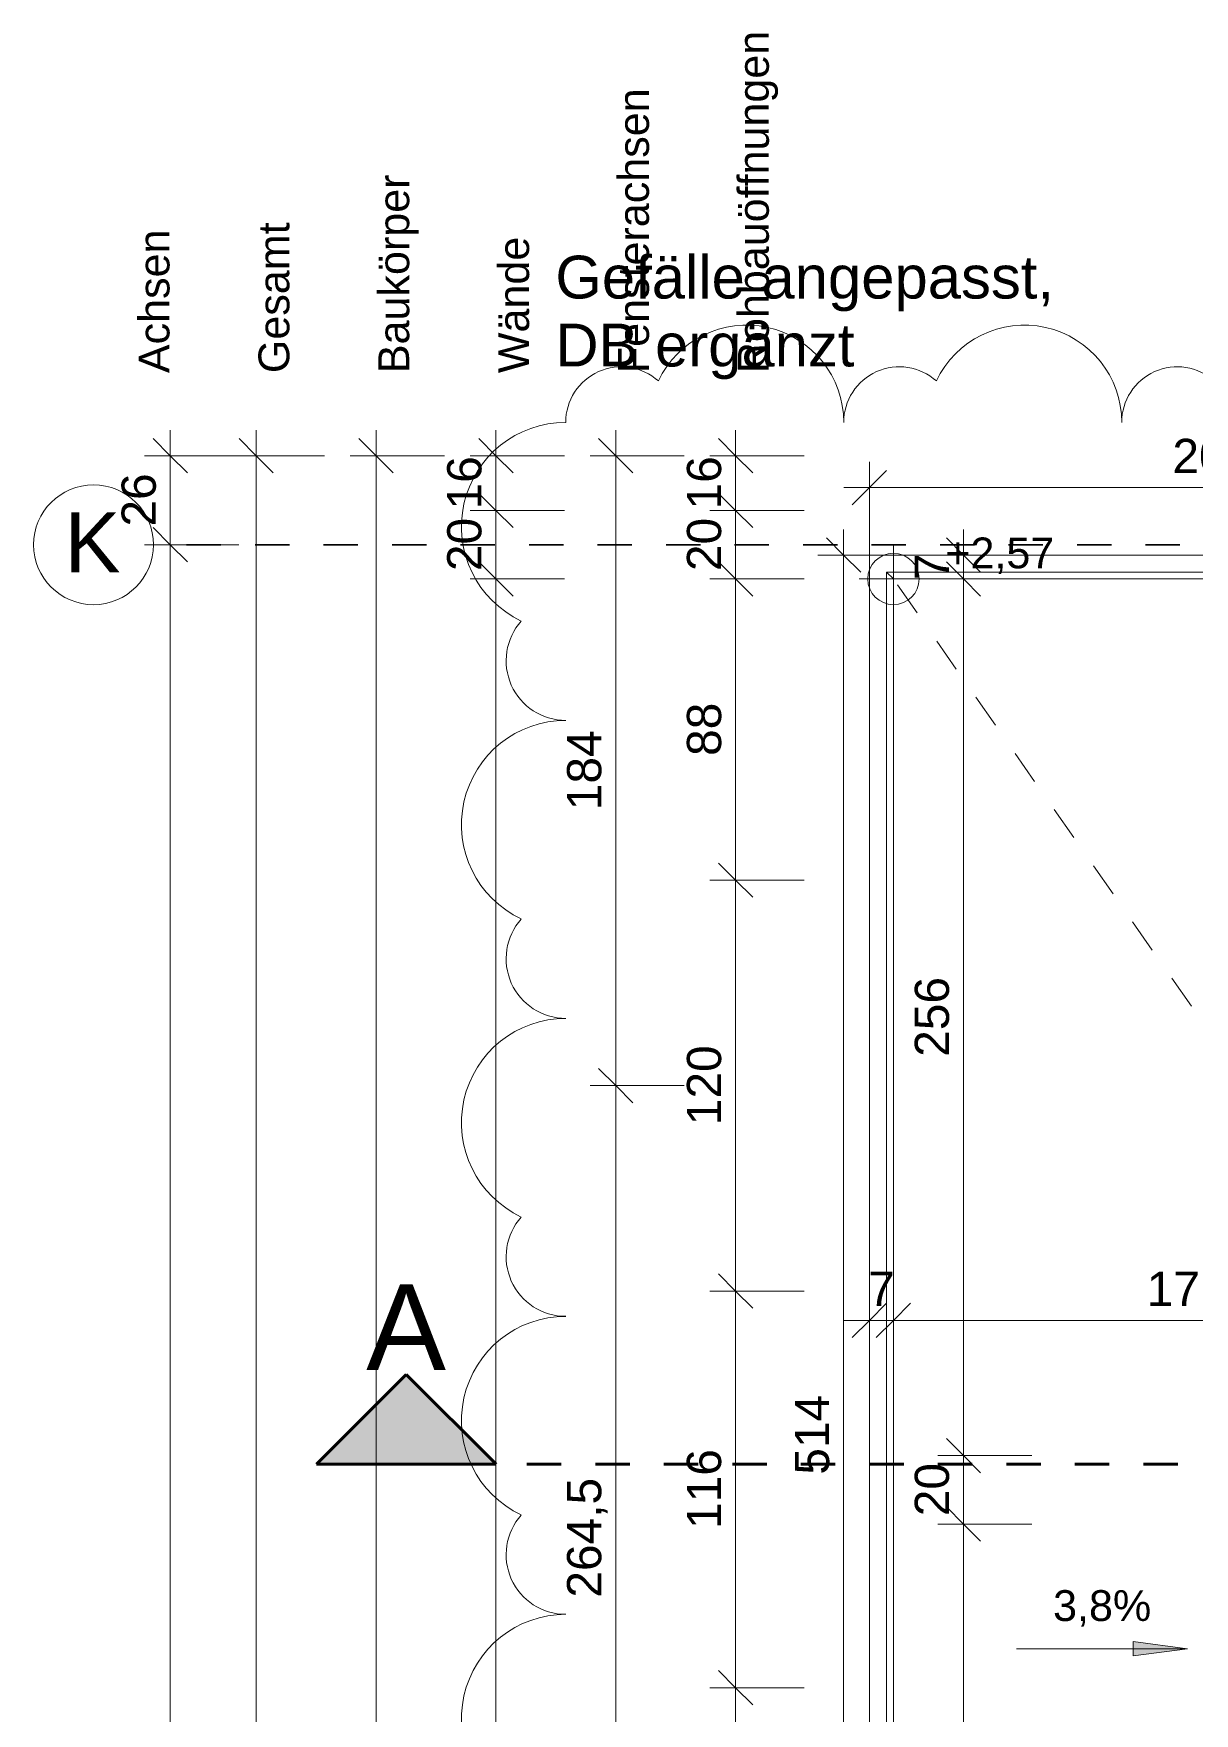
# Model space of a CAD drawing. Header units: metres. Extents: x 3.2 to 50, y 58.8 to 100.4.
# Drawn here: x 3.222 to 6.611, y 84.145 to 89.051 of the extents above; entities that cross this region are included whole.
import ezdxf

# ---------------------------------------------------------------- set-up
doc = ezdxf.new("R2010")
doc.units = ezdxf.units.M
for name, pattern in [('Achse', [0.009, 0.005, -0.002, 0, -0.002]), ('Strich Punkt Mittel', [0.015875, 0.00635, -0.004763, 0, -0.004763]), ('Verdeckt', [0.003, 0.002, -0.001]), ('Verdeckt Unten', [0.005, 0.003, -0.002])]:
    doc.linetypes.add(name, pattern=pattern)
for name, color, linetype, lineweight in [('A-FLOR-HRAL', 11, 'Continuous', 5), ('A_2D', 7, 'Continuous', 13), ('A_Bemassung-50_', 4, 'Continuous', 9), ('A_Bemassung_', 4, 'Continuous', 9), ('A_Beschriftung_', 7, 'Continuous', 9), ('A_Decken', 8, 'Continuous', 13), ('A_Gelaender', 7, 'Continuous', 13), ('A_Raeume', 7, 'Continuous', 13), ('A_Raeume_', 7, 'Continuous', 5), ('A_Raster_', 1, 'Continuous', 9), ('G-ANNO-DIMS_', 111, 'Continuous', 9), ('G-ANNO-REVC-IDEN_', 71, 'Continuous', 9), ('G-ANNO-REVC_', 71, 'Continuous', 9), ('G-ANNO-SYMB_', 111, 'Continuous', 9)]:
    doc.layers.add(name, color=color, linetype=linetype, lineweight=lineweight)
doc.styles.add('Arial_1', font='arial.ttf', dxfattribs={"height": 0.175})
doc.styles.add('Arial_2', font='arial.ttf', dxfattribs={"height": 0.09})
doc.styles.add('Arial_3', font='arial.ttf', dxfattribs={"height": 0.125})
doc.styles.add('Arial_5', font='arial.ttf', dxfattribs={"height": 0.1})
doc.styles.add('Arial_8', font='arial.ttf', dxfattribs={"height": 0.25})
doc.styles.add('Arial_9', font='arial.ttf', dxfattribs={"height": 0.0018})
doc.dimstyles.new('WGA-Bemaßung', dxfattribs={"dimscale": 0.3048, "dimtxt": 0.102026, "dimasz": 0.328084, "dimexe": 0.246063, "dimexo": 0.0625, "dimgap": 0.04101, "dimtad": 1, "dimdec": 1, "dimlfac": 100, "dimrnd": 0.5, "dimdsep": 46, "dimtxsty": 'Arial_5', "dimblk1": 'OBLIQUE', "dimblk2": 'OBLIQUE', "dimsah": 1, "dimcen": 0.09, "dimdle": 0.246063, "dimazin": 2, "dimtfac": 1, "dimtdec": 4, "dimtix": 1, "dimtmove": 0, "dimatfit": 3, "dimfxl": 0.656168, "dimfxlon": 1, "dimtvp": 1, "dimtolj": 1, "dimtzin": 0, "dimarcsym": 2})
doc.dimstyles.new('WGA-Bemaßung_3', dxfattribs={"dimscale": 0.3048, "dimtxt": 0.102026, "dimasz": 0.328084, "dimexe": 0.246063, "dimexo": 0.0625, "dimgap": 0.04101, "dimtad": 1, "dimdec": 1, "dimlfac": 100, "dimrnd": 0.5, "dimdsep": 46, "dimtxsty": 'Arial_5', "dimblk1": 'OBLIQUE', "dimblk2": 'OBLIQUE', "dimsah": 1, "dimcen": 0.09, "dimdle": 0.246063, "dimazin": 2, "dimtfac": 1, "dimtdec": 4, "dimtix": 1, "dimtmove": 0, "dimatfit": 3, "dimfxl": 0.656168, "dimfxlon": 1, "dimtvp": 1, "dimtolj": 1, "dimtzin": 0, "dimarcsym": 2})
doc.dimstyles.new('WGA-Bemaßung_4', dxfattribs={"dimscale": 0.3048, "dimtxt": 0.102026, "dimasz": 0.328084, "dimexe": 0.246063, "dimexo": 0.0625, "dimgap": 0.04101, "dimtad": 1, "dimdec": 1, "dimlfac": 100, "dimrnd": 0.5, "dimdsep": 46, "dimtxsty": 'Arial_5', "dimblk1": 'OBLIQUE', "dimblk2": 'OBLIQUE', "dimsah": 1, "dimcen": 0.09, "dimdle": 0.246063, "dimazin": 2, "dimtfac": 1, "dimtdec": 4, "dimtix": 1, "dimtmove": 0, "dimatfit": 3, "dimfxl": 0.656168, "dimfxlon": 1, "dimtvp": 1, "dimtolj": 1, "dimtzin": 0, "dimarcsym": 2})

# ---------------------------------------------------------------- blocks, each defined once
blk = doc.blocks.new('Geländer - Geländer-3421285-263_PP_01OG_BT1')
at = {"layer": 'A_Gelaender', "lineweight": 5}
for p, q in [((5.7127, 87.478), (5.7327, 87.458)), ((5.7327, 87.458), (7.6427, 87.458)), ((5.7327, 82.458), (5.7327, 87.458)), ((5.7127, 82.438), (5.7327, 82.458)), ((7.6627, 82.458), (5.7327, 82.458))]:
    blk.add_line(p, q, dxfattribs=at)
blk = doc.blocks.new('Typ des oberen Holms - Oberer Geländerholm_Innen_-3421310-263_PP_01OG_BT1')
at = {"layer": 'A_Gelaender', "lineweight": 5}
for p, q in [((5.6627, 87.528), (7.6427, 87.528)), ((5.6627, 82.388), (5.6627, 87.528)), ((7.6427, 87.478), (5.7127, 87.478)), ((5.7127, 87.478), (5.7127, 82.438)), ((5.7127, 82.438), (7.6627, 82.438)), ((7.6627, 82.388), (5.6627, 82.388))]:
    blk.add_line(p, q, dxfattribs=at)
blk = doc.blocks.new('Typ des oberen Holms - Oberer Geländerholm_Innen_-V2-263_PP_01OG_BT1')
at = {"layer": 'A_Gelaender', "lineweight": 5}
for p, q in [((5.6627, 87.528), (5.6627, 82.388)), ((7.6427, 87.528), (5.6627, 87.528)), ((5.7127, 87.478), (5.7127, 82.438)), ((7.6427, 87.478), (5.7127, 87.478)), ((5.7127, 82.438), (7.6627, 82.438)), ((5.6627, 82.388), (7.6627, 82.388))]:
    blk.add_line(p, q, dxfattribs=at)
blk = doc.blocks.new('Raster - BS_Achse-112124-263_PP_01OG_BT1')
at = {"layer": 'A_Beschriftung_'}
blk.add_circle((0, 0), 0.0035, dxfattribs=at)
blk = doc.blocks.new('DIMBLOCK41-263_PP_01OG_BT1')
at = {"layer": 'A_Bemassung-50_', "lineweight": 35, "transparency": 16777216}
for p, q in [((3.872, 87.818), (3.822, 87.868)), ((3.872, 87.818), (3.922, 87.768)), ((3.872, 70.818), (3.822, 70.868)), ((3.872, 70.818), (3.922, 70.768))]:
    blk.add_line(p, q, dxfattribs=at)
at = {"layer": 'A_Bemassung-50_', "transparency": 16777216}
for p, q in [((3.872, 70.743), (3.872, 87.893)), ((3.872, 87.818), (3.797, 87.818)), ((3.872, 87.818), (4.072, 87.818)), ((3.872, 70.818), (3.797, 70.818)), ((3.872, 70.818), (4.072, 70.818))]:
    blk.add_line(p, q, dxfattribs=at)
at = {"layer": 'A_Bemassung-50_', "color": 0, "transparency": 16777216, "insert": (3.7297, 79.1642), "char_height": 0.1, "width": 0.369177, "attachment_point": 1, "rotation": 90, "line_spacing_factor": 0.941778, "style": 'Arial_5'}
blk.add_mtext('1700', dxfattribs=at)
blk = doc.blocks.new('_Oblique')
at = {"color": 0, "linetype": 'ByBlock', "lineweight": -2}
blk.add_line((-0.5, -0.5), (0.5, 0.5), dxfattribs=at)
blk = doc.blocks.new('DIMBLOCK45-263_PP_01OG_BT1')
at = {"layer": 'A_Bemassung-50_', "lineweight": 35, "transparency": 16777216}
for p, q in [((4.922, 85.9786), (4.872, 86.0286)), ((4.922, 85.9786), (4.972, 85.9286)), ((4.922, 83.3355), (4.872, 83.3855)), ((4.922, 83.3355), (4.972, 83.2855))]:
    blk.add_line(p, q, dxfattribs=at)
at = {"layer": 'A_Bemassung-50_', "transparency": 16777216}
for p, q in [((4.922, 85.9786), (4.847, 85.9786)), ((4.922, 83.3355), (4.922, 85.9786)), ((4.922, 85.9786), (5.122, 85.9786)), ((4.922, 83.3355), (4.847, 83.3355)), ((4.922, 83.3355), (5.122, 83.3355))]:
    blk.add_line(p, q, dxfattribs=at)
at = {"layer": 'A_Bemassung-50_', "color": 0, "transparency": 16777216, "insert": (4.7797, 84.4836), "char_height": 0.1, "width": 0.416266, "attachment_point": 1, "rotation": 90, "line_spacing_factor": 0.941778, "style": 'Arial_5'}
blk.add_mtext('264,5', dxfattribs=at)
blk = doc.blocks.new('DIMBLOCK46-263_PP_01OG_BT1')
at = {"layer": 'A_Bemassung-50_', "lineweight": 35, "transparency": 16777216}
for p, q in [((4.922, 87.818), (4.872, 87.868)), ((4.922, 87.818), (4.972, 87.768)), ((4.922, 85.9786), (4.872, 86.0286)), ((4.922, 85.9786), (4.972, 85.9286))]:
    blk.add_line(p, q, dxfattribs=at)
at = {"layer": 'A_Bemassung-50_', "transparency": 16777216}
for p, q in [((4.922, 85.9786), (4.922, 87.893)), ((4.922, 87.818), (4.847, 87.818)), ((4.922, 87.818), (5.122, 87.818)), ((4.922, 85.9786), (4.847, 85.9786)), ((4.922, 85.9786), (5.122, 85.9786))]:
    blk.add_line(p, q, dxfattribs=at)
at = {"layer": 'A_Bemassung-50_', "color": 0, "transparency": 16777216, "insert": (4.7797, 86.7829), "char_height": 0.1, "width": 0.276883, "attachment_point": 1, "rotation": 90, "line_spacing_factor": 0.941778, "style": 'Arial_5'}
blk.add_mtext('184', dxfattribs=at)
blk = doc.blocks.new('DIMBLOCK57-263_PP_01OG_BT1')
at = {"layer": 'A_Bemassung-50_', "lineweight": 35, "transparency": 16777216}
for p, q in [((4.572, 87.818), (4.522, 87.868)), ((4.572, 87.818), (4.622, 87.768)), ((4.572, 87.658), (4.522, 87.708)), ((4.572, 87.658), (4.622, 87.608))]:
    blk.add_line(p, q, dxfattribs=at)
at = {"layer": 'A_Bemassung-50_', "transparency": 16777216}
for p, q in [((4.572, 87.893), (4.572, 87.658)), ((4.572, 87.818), (4.497, 87.818)), ((4.572, 87.818), (4.772, 87.818)), ((4.572, 87.658), (4.497, 87.658)), ((4.572, 87.658), (4.772, 87.658))]:
    blk.add_line(p, q, dxfattribs=at)
at = {"layer": 'A_Bemassung-50_', "color": 0, "transparency": 16777216, "insert": (4.4297, 87.6611), "char_height": 0.1, "width": 0.184588, "attachment_point": 1, "rotation": 90, "line_spacing_factor": 0.941778, "style": 'Arial_5'}
blk.add_mtext('16', dxfattribs=at)
blk = doc.blocks.new('DIMBLOCK58-263_PP_01OG_BT1')
at = {"layer": 'A_Bemassung-50_', "lineweight": 35, "transparency": 16777216}
for p, q in [((4.572, 87.658), (4.522, 87.708)), ((4.572, 87.658), (4.622, 87.608)), ((4.572, 87.458), (4.522, 87.508)), ((4.572, 87.458), (4.622, 87.408))]:
    blk.add_line(p, q, dxfattribs=at)
at = {"layer": 'A_Bemassung-50_', "transparency": 16777216}
for p, q in [((4.572, 87.658), (4.497, 87.658)), ((4.572, 87.658), (4.572, 87.458)), ((4.572, 87.658), (4.772, 87.658)), ((4.572, 87.458), (4.497, 87.458)), ((4.572, 87.458), (4.772, 87.458))]:
    blk.add_line(p, q, dxfattribs=at)
at = {"layer": 'A_Bemassung-50_', "color": 0, "transparency": 16777216, "insert": (4.4297, 87.4811), "char_height": 0.1, "width": 0.184588, "attachment_point": 1, "rotation": 90, "line_spacing_factor": 0.941778, "style": 'Arial_5'}
blk.add_mtext('20', dxfattribs=at)
blk = doc.blocks.new('DIMBLOCK59-263_PP_01OG_BT1')
at = {"layer": 'A_Bemassung-50_', "lineweight": 35, "transparency": 16777216}
for p, q in [((4.572, 87.458), (4.522, 87.508)), ((4.572, 87.458), (4.622, 87.408)), ((4.572, 80.498), (4.522, 80.548)), ((4.572, 80.498), (4.622, 80.448))]:
    blk.add_line(p, q, dxfattribs=at)
at = {"layer": 'A_Bemassung-50_', "transparency": 16777216}
for p, q in [((4.572, 87.458), (4.497, 87.458)), ((4.572, 87.458), (4.572, 80.498)), ((4.572, 87.458), (4.772, 87.458)), ((4.572, 80.498), (4.497, 80.498)), ((4.572, 80.498), (4.772, 80.498))]:
    blk.add_line(p, q, dxfattribs=at)
at = {"layer": 'A_Bemassung-50_', "color": 0, "transparency": 16777216, "insert": (4.4297, 83.8626), "char_height": 0.1, "width": 0.276883, "attachment_point": 1, "rotation": 90, "line_spacing_factor": 0.941778, "style": 'Arial_5'}
blk.add_mtext('696', dxfattribs=at)
blk = doc.blocks.new('DIMBLOCK83-263_PP_01OG_BT1')
at = {"layer": 'A_Bemassung-50_', "transparency": 16777216}
for p, q in [((7.6627, 87.7249), (7.6627, 87.8321)), ((5.6627, 87.7249), (5.6627, 87.7999)), ((5.5877, 87.7249), (7.7377, 87.7249)), ((5.6627, 87.7249), (5.6627, 87.5249)), ((7.6627, 87.7249), (7.6627, 87.6499))]:
    blk.add_line(p, q, dxfattribs=at)
at = {"layer": 'A_Bemassung-50_', "lineweight": 35, "transparency": 16777216}
for p, q in [((5.6627, 87.7249), (5.7127, 87.7749)), ((7.6627, 87.7249), (7.7127, 87.7749)), ((5.6627, 87.7249), (5.6127, 87.6749)), ((7.6627, 87.7249), (7.6127, 87.6749))]:
    blk.add_line(p, q, dxfattribs=at)
at = {"layer": 'A_Bemassung-50_', "color": 0, "transparency": 16777216, "insert": (6.5473, 87.8673), "char_height": 0.1, "width": 0.276883, "attachment_point": 1, "line_spacing_factor": 0.941778, "style": 'Arial_5'}
blk.add_mtext('200', dxfattribs=at)
blk = doc.blocks.new('DIMBLOCK92-263_PP_01OG_BT1')
at = {"layer": 'A_Bemassung-50_', "lineweight": 35, "transparency": 16777216}
for p, q in [((5.5873, 87.528), (5.5373, 87.578)), ((5.5873, 87.528), (5.6373, 87.478)), ((5.5873, 82.388), (5.5373, 82.438)), ((5.5873, 82.388), (5.6373, 82.338))]:
    blk.add_line(p, q, dxfattribs=at)
at = {"layer": 'A_Bemassung-50_', "transparency": 16777216}
for p, q in [((5.5873, 87.603), (5.5873, 82.313)), ((5.5873, 87.528), (5.5123, 87.528)), ((5.5873, 87.528), (5.7873, 87.528)), ((5.5873, 82.388), (5.5123, 82.388)), ((5.5873, 82.388), (5.7873, 82.388))]:
    blk.add_line(p, q, dxfattribs=at)
at = {"layer": 'A_Bemassung-50_', "color": 0, "transparency": 16777216, "insert": (5.445, 84.8426), "char_height": 0.1, "width": 0.276883, "attachment_point": 1, "rotation": 90, "line_spacing_factor": 0.941778, "style": 'Arial_5'}
blk.add_mtext('514', dxfattribs=at)
blk = doc.blocks.new('Schnitt - 100_Gebaeudeschnitt-1260755-263_PP_01OG_BT1')
at = {"layer": 'G-ANNO-SYMB_'}
blk.add_hatch(color=256, dxfattribs=at).paths.add_polyline_path([(-0.008295, 0), (-0.003046, 0.005249), (0.002203, 0)])
at = {"layer": 'G-ANNO-SYMB_', "lineweight": 70}
for p, q in [((-0.003046, 0.005249), (-0.008295, 0)), ((0.002203, 0), (-0.003046, 0.005249)), ((-0.008295, 0), (0.002203, 0))]:
    blk.add_line(p, q, dxfattribs=at)
blk = doc.blocks.new('DIMBLOCK250-263_PP_01OG_BT1')
at = {"layer": 'A_Bemassung-50_', "lineweight": 35, "transparency": 16777216}
for p, q in [((5.272, 87.818), (5.222, 87.868)), ((5.272, 87.818), (5.322, 87.768)), ((5.272, 87.658), (5.222, 87.708)), ((5.272, 87.658), (5.322, 87.608))]:
    blk.add_line(p, q, dxfattribs=at)
at = {"layer": 'A_Bemassung-50_', "transparency": 16777216}
for p, q in [((5.272, 87.893), (5.272, 87.658)), ((5.272, 87.818), (5.197, 87.818)), ((5.272, 87.818), (5.472, 87.818)), ((5.272, 87.658), (5.197, 87.658)), ((5.272, 87.658), (5.472, 87.658))]:
    blk.add_line(p, q, dxfattribs=at)
at = {"layer": 'A_Bemassung-50_', "color": 0, "transparency": 16777216, "insert": (5.1297, 87.6611), "char_height": 0.1, "width": 0.184588, "attachment_point": 1, "rotation": 90, "line_spacing_factor": 0.941778, "style": 'Arial_5'}
blk.add_mtext('16', dxfattribs=at)
blk = doc.blocks.new('DIMBLOCK251-263_PP_01OG_BT1')
at = {"layer": 'A_Bemassung-50_', "lineweight": 35, "transparency": 16777216}
for p, q in [((5.272, 87.658), (5.222, 87.708)), ((5.272, 87.658), (5.322, 87.608)), ((5.272, 87.458), (5.222, 87.508)), ((5.272, 87.458), (5.322, 87.408))]:
    blk.add_line(p, q, dxfattribs=at)
at = {"layer": 'A_Bemassung-50_', "transparency": 16777216}
for p, q in [((5.272, 87.658), (5.197, 87.658)), ((5.272, 87.658), (5.272, 87.458)), ((5.272, 87.658), (5.472, 87.658)), ((5.272, 87.458), (5.197, 87.458)), ((5.272, 87.458), (5.472, 87.458))]:
    blk.add_line(p, q, dxfattribs=at)
at = {"layer": 'A_Bemassung-50_', "color": 0, "transparency": 16777216, "insert": (5.1297, 87.4811), "char_height": 0.1, "width": 0.184588, "attachment_point": 1, "rotation": 90, "line_spacing_factor": 0.941778, "style": 'Arial_5'}
blk.add_mtext('20', dxfattribs=at)
blk = doc.blocks.new('DIMBLOCK252-263_PP_01OG_BT1')
at = {"layer": 'A_Bemassung-50_', "lineweight": 35, "transparency": 16777216}
for p, q in [((5.272, 87.458), (5.222, 87.508)), ((5.272, 87.458), (5.322, 87.408)), ((5.272, 86.5786), (5.222, 86.6286)), ((5.272, 86.5786), (5.322, 86.5286))]:
    blk.add_line(p, q, dxfattribs=at)
at = {"layer": 'A_Bemassung-50_', "transparency": 16777216}
for p, q in [((5.272, 87.458), (5.197, 87.458)), ((5.272, 87.458), (5.272, 86.5786)), ((5.272, 87.458), (5.472, 87.458)), ((5.272, 86.5786), (5.197, 86.5786)), ((5.272, 86.5786), (5.472, 86.5786))]:
    blk.add_line(p, q, dxfattribs=at)
at = {"layer": 'A_Bemassung-50_', "color": 0, "transparency": 16777216, "insert": (5.1297, 86.9414), "char_height": 0.1, "width": 0.184588, "attachment_point": 1, "rotation": 90, "line_spacing_factor": 0.941778, "style": 'Arial_5'}
blk.add_mtext('88', dxfattribs=at)
blk = doc.blocks.new('DIMBLOCK253-263_PP_01OG_BT1')
at = {"layer": 'A_Bemassung-50_', "lineweight": 35, "transparency": 16777216}
for p, q in [((5.272, 86.5786), (5.222, 86.6286)), ((5.272, 86.5786), (5.322, 86.5286)), ((5.272, 85.3786), (5.222, 85.4286)), ((5.272, 85.3786), (5.322, 85.3286))]:
    blk.add_line(p, q, dxfattribs=at)
at = {"layer": 'A_Bemassung-50_', "transparency": 16777216}
for p, q in [((5.272, 86.5786), (5.197, 86.5786)), ((5.272, 86.5786), (5.272, 85.3786)), ((5.272, 86.5786), (5.472, 86.5786)), ((5.272, 85.3786), (5.197, 85.3786)), ((5.272, 85.3786), (5.472, 85.3786))]:
    blk.add_line(p, q, dxfattribs=at)
at = {"layer": 'A_Bemassung-50_', "color": 0, "transparency": 16777216, "insert": (5.1297, 85.8632), "char_height": 0.1, "width": 0.276883, "attachment_point": 1, "rotation": 90, "line_spacing_factor": 0.941778, "style": 'Arial_5'}
blk.add_mtext('120', dxfattribs=at)
blk = doc.blocks.new('DIMBLOCK254-263_PP_01OG_BT1')
at = {"layer": 'A_Bemassung-50_', "lineweight": 35, "transparency": 16777216}
for p, q in [((5.272, 85.3786), (5.222, 85.4286)), ((5.272, 85.3786), (5.322, 85.3286)), ((5.272, 84.2205), (5.222, 84.2705)), ((5.272, 84.2205), (5.322, 84.1705))]:
    blk.add_line(p, q, dxfattribs=at)
at = {"layer": 'A_Bemassung-50_', "transparency": 16777216}
for p, q in [((5.272, 85.3786), (5.197, 85.3786)), ((5.272, 85.3786), (5.272, 84.2205)), ((5.272, 85.3786), (5.472, 85.3786)), ((5.272, 84.2205), (5.197, 84.2205)), ((5.272, 84.2205), (5.472, 84.2205))]:
    blk.add_line(p, q, dxfattribs=at)
at = {"layer": 'A_Bemassung-50_', "color": 0, "transparency": 16777216, "insert": (5.1297, 84.6842), "char_height": 0.1, "width": 0.276883, "attachment_point": 1, "rotation": 90, "line_spacing_factor": 0.941778, "style": 'Arial_5'}
blk.add_mtext('116', dxfattribs=at)
blk = doc.blocks.new('DIMBLOCK255-263_PP_01OG_BT1')
at = {"layer": 'A_Bemassung-50_', "lineweight": 35, "transparency": 16777216}
for p, q in [((5.272, 84.2205), (5.222, 84.2705)), ((5.272, 84.2205), (5.322, 84.1705)), ((5.272, 82.4505), (5.222, 82.5005)), ((5.272, 82.4505), (5.322, 82.4005))]:
    blk.add_line(p, q, dxfattribs=at)
at = {"layer": 'A_Bemassung-50_', "transparency": 16777216}
for p, q in [((5.272, 84.2205), (5.197, 84.2205)), ((5.272, 84.2205), (5.272, 82.4505)), ((5.272, 84.2205), (5.472, 84.2205)), ((5.272, 82.4505), (5.197, 82.4505)), ((5.272, 82.4505), (5.472, 82.4505))]:
    blk.add_line(p, q, dxfattribs=at)
at = {"layer": 'A_Bemassung-50_', "color": 0, "transparency": 16777216, "insert": (5.1297, 83.2201), "char_height": 0.1, "width": 0.276883, "attachment_point": 1, "rotation": 90, "line_spacing_factor": 0.941778, "style": 'Arial_5'}
blk.add_mtext('177', dxfattribs=at)
blk = doc.blocks.new('BS_Maßkette_AT_PP - oben oder links-9573065-263_PP_01OG_BT1')
at = {"layer": 'A_Beschriftung_', "char_height": 0.0018, "attachment_point": 1, "style": 'Arial_9'}
for s, insert, width in [('Achsen', (0.000002, 0.00022), 0.00994092), ('Gesamt', (0.000002, -0.00678), 0.0102616), ('Baukörper', (0.000002, -0.01378), 0.01370886), ('Wände', (0.000002, -0.02078), 0.00962025), ('Fensterachsen', (0.000002, -0.02778), 0.01948101), ('Rohbauöffnungen', (0.000002, -0.03478), 0.02381012)]:
    blk.add_mtext(s, dxfattribs=dict(at, insert=insert, width=width))
blk = doc.blocks.new('DIMBLOCK568-263_PP_01OG_BT1')
at = {"layer": 'A_Bemassung-50_', "lineweight": 35, "transparency": 16777216}
for p, q in [((4.222, 87.818), (4.172, 87.868)), ((4.222, 87.818), (4.272, 87.768)), ((4.222, 70.818), (4.172, 70.868)), ((4.222, 70.818), (4.272, 70.768))]:
    blk.add_line(p, q, dxfattribs=at)
at = {"layer": 'A_Bemassung-50_', "transparency": 16777216}
for p, q in [((4.222, 70.743), (4.222, 87.893)), ((4.222, 87.818), (4.147, 87.818)), ((4.222, 87.818), (4.422, 87.818)), ((4.222, 70.818), (4.147, 70.818)), ((4.222, 70.818), (4.422, 70.818))]:
    blk.add_line(p, q, dxfattribs=at)
at = {"layer": 'A_Bemassung-50_', "color": 0, "transparency": 16777216, "insert": (4.0797, 79.1642), "char_height": 0.1, "width": 0.369177, "attachment_point": 1, "rotation": 90, "line_spacing_factor": 0.941778, "style": 'Arial_5'}
blk.add_mtext('1700', dxfattribs=at)
blk = doc.blocks.new('DIMBLOCK621-263_PP_01OG_BT1')
at = {"layer": 'A_Bemassung-50_', "lineweight": 35, "transparency": 16777216}
for p, q in [((3.6214, 87.818), (3.5714, 87.868)), ((3.6214, 87.818), (3.6714, 87.768)), ((3.6214, 87.558), (3.5714, 87.608)), ((3.6214, 87.558), (3.6714, 87.508))]:
    blk.add_line(p, q, dxfattribs=at)
at = {"layer": 'A_Bemassung-50_', "transparency": 16777216}
for p, q in [((3.6214, 87.893), (3.6214, 87.558)), ((3.6214, 87.818), (3.5464, 87.818)), ((3.6214, 87.818), (3.8214, 87.818)), ((3.6214, 87.558), (3.5464, 87.558)), ((3.6214, 87.558), (3.8214, 87.558))]:
    blk.add_line(p, q, dxfattribs=at)
at = {"layer": 'A_Bemassung-50_', "color": 0, "transparency": 16777216, "insert": (3.4791, 87.6111), "char_height": 0.1, "width": 0.184588, "attachment_point": 1, "rotation": 90, "line_spacing_factor": 0.941778, "style": 'Arial_5'}
blk.add_mtext('26', dxfattribs=at)
blk = doc.blocks.new('DIMBLOCK622-263_PP_01OG_BT1')
at = {"layer": 'A_Bemassung-50_', "lineweight": 35, "transparency": 16777216}
for p, q in [((3.6214, 87.558), (3.5714, 87.608)), ((3.6214, 87.558), (3.6714, 87.508)), ((3.6214, 80.2455), (3.5714, 80.2955)), ((3.6214, 80.2455), (3.6714, 80.1955))]:
    blk.add_line(p, q, dxfattribs=at)
at = {"layer": 'A_Bemassung-50_', "transparency": 16777216}
for p, q in [((3.6214, 87.558), (3.5464, 87.558)), ((3.6214, 87.558), (3.6214, 80.2455)), ((3.6214, 87.558), (3.8214, 87.558)), ((3.6214, 80.2455), (3.5464, 80.2455)), ((3.6214, 80.2455), (3.8214, 80.2455))]:
    blk.add_line(p, q, dxfattribs=at)
at = {"layer": 'A_Bemassung-50_', "color": 0, "transparency": 16777216, "insert": (3.4791, 83.7283), "char_height": 0.1, "width": 0.416266, "attachment_point": 1, "rotation": 90, "line_spacing_factor": 0.941778, "style": 'Arial_5'}
blk.add_mtext('731,5', dxfattribs=at)
blk = doc.blocks.new('DIMBLOCK693-263_PP_01OG_BT1')
at = {"layer": 'A_Bemassung-50_', "transparency": 16777216}
for p, q in [((5.6627, 85.293), (5.6627, 85.493)), ((5.7327, 85.293), (5.7327, 85.493)), ((5.5877, 85.293), (5.7327, 85.293)), ((5.6627, 85.293), (5.6627, 85.218)), ((5.7327, 85.293), (5.7327, 85.218))]:
    blk.add_line(p, q, dxfattribs=at)
at = {"layer": 'A_Bemassung-50_', "lineweight": 35, "transparency": 16777216}
for p, q in [((5.6627, 85.293), (5.7127, 85.343)), ((5.7327, 85.293), (5.7827, 85.343)), ((5.6627, 85.293), (5.6127, 85.243)), ((5.7327, 85.293), (5.6827, 85.243))]:
    blk.add_line(p, q, dxfattribs=at)
at = {"layer": 'A_Bemassung-50_', "color": 0, "transparency": 16777216, "insert": (5.6592, 85.4354), "char_height": 0.1, "width": 0.092294, "attachment_point": 1, "line_spacing_factor": 0.941778, "style": 'Arial_5'}
blk.add_mtext('7', dxfattribs=at)
blk = doc.blocks.new('DIMBLOCK694-263_PP_01OG_BT1')
at = {"layer": 'A_Bemassung-50_', "transparency": 16777216}
for p, q in [((5.7327, 85.293), (5.7327, 85.493)), ((7.4427, 85.293), (7.4427, 85.368)), ((5.7327, 85.293), (7.4427, 85.293)), ((5.7327, 85.293), (5.7327, 85.218)), ((7.4427, 85.293), (7.4427, 85.093))]:
    blk.add_line(p, q, dxfattribs=at)
at = {"layer": 'A_Bemassung-50_', "lineweight": 35, "transparency": 16777216}
for p, q in [((5.7327, 85.293), (5.7827, 85.343)), ((7.4427, 85.293), (7.4927, 85.343)), ((5.7327, 85.293), (5.6827, 85.243)), ((7.4427, 85.293), (7.3927, 85.243))]:
    blk.add_line(p, q, dxfattribs=at)
at = {"layer": 'A_Bemassung-50_', "color": 0, "transparency": 16777216, "insert": (6.4723, 85.4354), "char_height": 0.1, "width": 0.276883, "attachment_point": 1, "line_spacing_factor": 0.941778, "style": 'Arial_5'}
blk.add_mtext('171', dxfattribs=at)
blk = doc.blocks.new('DIMBLOCK700-263_PP_01OG_BT1')
at = {"layer": 'A_Bemassung-50_', "lineweight": 35, "transparency": 16777216}
for p, q in [((5.9373, 84.6983), (5.8873, 84.7483)), ((5.9373, 84.6983), (5.9873, 84.6483)), ((5.9373, 82.458), (5.8873, 82.508)), ((5.9373, 82.458), (5.9873, 82.408))]:
    blk.add_line(p, q, dxfattribs=at)
at = {"layer": 'A_Bemassung-50_', "transparency": 16777216}
for p, q in [((5.9373, 84.6983), (5.8623, 84.6983)), ((5.9373, 82.458), (5.9373, 84.6983)), ((5.9373, 84.6983), (6.1373, 84.6983)), ((5.9373, 82.458), (5.7373, 82.458)), ((5.9373, 82.458), (6.0123, 82.458))]:
    blk.add_line(p, q, dxfattribs=at)
at = {"layer": 'A_Bemassung-50_', "color": 0, "transparency": 16777216, "insert": (5.795, 83.4628), "char_height": 0.1, "width": 0.276883, "attachment_point": 1, "rotation": 90, "line_spacing_factor": 0.941778, "style": 'Arial_5'}
blk.add_mtext('224', dxfattribs=at)
blk = doc.blocks.new('DIMBLOCK701-263_PP_01OG_BT1')
at = {"layer": 'A_Bemassung-50_', "lineweight": 35, "transparency": 16777216}
for p, q in [((5.9373, 84.8983), (5.8873, 84.9483)), ((5.9373, 84.8983), (5.9873, 84.8483)), ((5.9373, 84.6983), (5.8873, 84.7483)), ((5.9373, 84.6983), (5.9873, 84.6483))]:
    blk.add_line(p, q, dxfattribs=at)
at = {"layer": 'A_Bemassung-50_', "transparency": 16777216}
for p, q in [((5.9373, 84.8983), (5.8623, 84.8983)), ((5.9373, 84.6983), (5.9373, 84.8983)), ((5.9373, 84.8983), (6.1373, 84.8983)), ((5.9373, 84.6983), (5.8623, 84.6983)), ((5.9373, 84.6983), (6.1373, 84.6983))]:
    blk.add_line(p, q, dxfattribs=at)
at = {"layer": 'A_Bemassung-50_', "color": 0, "transparency": 16777216, "insert": (5.795, 84.7213), "char_height": 0.1, "width": 0.184588, "attachment_point": 1, "rotation": 90, "line_spacing_factor": 0.941778, "style": 'Arial_5'}
blk.add_mtext('20', dxfattribs=at)
blk = doc.blocks.new('DIMBLOCK702-263_PP_01OG_BT1')
at = {"layer": 'A_Bemassung-50_', "lineweight": 35, "transparency": 16777216}
for p, q in [((5.9373, 87.458), (5.8873, 87.508)), ((5.9373, 87.458), (5.9873, 87.408)), ((5.9373, 84.8983), (5.8873, 84.9483)), ((5.9373, 84.8983), (5.9873, 84.8483))]:
    blk.add_line(p, q, dxfattribs=at)
at = {"layer": 'A_Bemassung-50_', "transparency": 16777216}
for p, q in [((5.9373, 87.458), (5.7373, 87.458)), ((5.9373, 84.8983), (5.9373, 87.458)), ((5.9373, 87.458), (6.0123, 87.458)), ((5.9373, 84.8983), (5.8623, 84.8983)), ((5.9373, 84.8983), (6.1373, 84.8983))]:
    blk.add_line(p, q, dxfattribs=at)
at = {"layer": 'A_Bemassung-50_', "color": 0, "transparency": 16777216, "insert": (5.795, 86.0628), "char_height": 0.1, "width": 0.276883, "attachment_point": 1, "rotation": 90, "line_spacing_factor": 0.941778, "style": 'Arial_5'}
blk.add_mtext('256', dxfattribs=at)
blk = doc.blocks.new('DIMBLOCK703-263_PP_01OG_BT1')
at = {"layer": 'A_Bemassung-50_', "lineweight": 35, "transparency": 16777216}
for p, q in [((5.9373, 87.528), (5.8873, 87.578)), ((5.9373, 87.458), (5.8873, 87.508)), ((5.9373, 87.528), (5.9873, 87.478)), ((5.9373, 87.458), (5.9873, 87.408))]:
    blk.add_line(p, q, dxfattribs=at)
at = {"layer": 'A_Bemassung-50_', "transparency": 16777216}
for p, q in [((5.9373, 87.458), (5.9373, 87.603)), ((5.9373, 87.528), (5.7373, 87.528)), ((5.9373, 87.528), (6.0123, 87.528)), ((5.9373, 87.458), (5.7373, 87.458)), ((5.9373, 87.458), (6.0123, 87.458))]:
    blk.add_line(p, q, dxfattribs=at)
at = {"layer": 'A_Bemassung-50_', "color": 0, "transparency": 16777216, "insert": (5.795, 87.4545), "char_height": 0.1, "width": 0.092294, "attachment_point": 1, "rotation": 90, "line_spacing_factor": 0.941778, "style": 'Arial_5'}
blk.add_mtext('7', dxfattribs=at)
blk = doc.blocks.new('Family - ___-11870093-263_PP_01OG_BT1')
at = {"layer": 'G-ANNO-REVC_'}
for centre, radius, start, end in [((5.3035, 87.9153), 0.2841, 0, 154.7912), ((6.1152, 87.9153), 0.2841, 0, 154.7912), ((4.9382, 87.9153), 0.1623, 48.1897, 180), ((5.7499, 87.9153), 0.1623, 48.1897, 180), ((6.5616, 87.9153), 0.1623, 48.1897, 180), ((4.7759, 87.6108), 0.3045, 90, 244.7912), ((4.7759, 87.2192), 0.174, 138.1897, 270), ((4.7759, 86.7407), 0.3045, 90, 244.7912), ((4.7759, 86.3491), 0.174, 138.1897, 270), ((4.7759, 85.8705), 0.3045, 90, 244.7912), ((4.7759, 85.479), 0.174, 138.1897, 270), ((4.7759, 85.0004), 0.3045, 90, 244.7912), ((4.7759, 84.6088), 0.174, 138.1897, 270), ((4.7759, 84.1303), 0.3045, 90, 244.7912)]:
    blk.add_arc(centre, radius, start, end, dxfattribs=at)
blk = doc.blocks.new('Höhenkoten - 018-55644-263_PP_01OG_BT1')
at = {"layer": 'G-ANNO-DIMS_'}
for p, q in [((0, 0), (0, 0.002)), ((-0.002, 0), (0.010242, 0)), ((0, 0), (0, -0.002))]:
    blk.add_line(p, q, dxfattribs=at)
blk.add_circle((0, 0), 0.0015, dxfattribs=at)

msp = doc.modelspace()

# ---------------------------------------------------------------- hatches: boundary and pattern name
at = {"layer": 'G-ANNO-DIMS_'}
msp.add_hatch(color=256, dxfattribs=at).paths.add_polyline_path([(6.5916, 84.3342), (6.4328, 84.3551), (6.4328, 84.3133)])

# ---------------------------------------------------------------- linework, layer by layer
at = {"layer": 'A_2D'}
for p, q in [((7.6627, 87.458), (5.7327, 87.458)), ((5.7327, 87.458), (5.7327, 82.458))]:
    msp.add_line(p, q, dxfattribs=at)
at = {"layer": 'A_Decken'}
for q in [(5.7327, 82.458), (7.6427, 87.458)]:
    msp.add_line((5.7327, 87.458), q, dxfattribs=at)
at = {"layer": 'A_Decken', "linetype": 'Verdeckt Unten'}
msp.add_line((7.5181, 84.8983), (5.7327, 87.458), dxfattribs=at)
at = {"layer": 'A_Raeume', "color": 8, "linetype": 'Verdeckt'}
msp.add_line((7.6427, 87.458), (5.7327, 87.458), dxfattribs=at)
at = {"layer": 'A_Raeume_', "flags": 128}
msp.add_lwpolyline([(7.6627, 86.503), (7.6627, 87.458), (5.7327, 87.458), (5.7327, 82.458), (7.6627, 82.458), (7.6627, 84.1457), (7.6627, 85.453)], close=True, dxfattribs=at)
at = {"layer": 'A_Raster_', "linetype": 'Strich Punkt Mittel', "lineweight": 35}
msp.add_line((48.169, 87.558), (3.5722, 87.558), dxfattribs=at)
at = {"layer": 'G-ANNO-DIMS_'}
for p, q in [((6.0916, 84.3342), (6.5916, 84.3342)), ((6.5916, 84.3342), (6.4328, 84.3551)), ((6.4328, 84.3551), (6.4328, 84.3133)), ((6.4328, 84.3133), (6.5916, 84.3342))]:
    msp.add_line(p, q, dxfattribs=at)
at = {"layer": 'G-ANNO-SYMB_', "linetype": 'Achse', "lineweight": 70}
msp.add_line((4.4627, 84.8728), (45.4525, 84.8728), dxfattribs=at)

# ---------------------------------------------------------------- block references
at = {"layer": 'A-FLOR-HRAL'}
msp.add_blockref('Geländer - Geländer-3421285-263_PP_01OG_BT1', (0, 0), dxfattribs=at)
at = {"layer": 'A_Beschriftung_'}
for name, p, xscale, yscale, zscale, rotation in [('BS_Maßkette_AT_PP - oben oder links-9573065-263_PP_01OG_BT1', (3.5399, 88.059), 50, 50, 50, 90.0000000000001), ('Raster - BS_Achse-112124-263_PP_01OG_BT1', (3.3972, 87.558), 49.99999999999998, 49.99999999999998, 49.99999999999998, 90)]:
    msp.add_blockref(name, p, dxfattribs=dict(at, xscale=xscale, yscale=yscale, zscale=zscale, rotation=rotation))
at = {"layer": 'A_Gelaender', "lineweight": 5}
for name in ['Typ des oberen Holms - Oberer Geländerholm_Innen_-3421310-263_PP_01OG_BT1', 'Typ des oberen Holms - Oberer Geländerholm_Innen_-V2-263_PP_01OG_BT1']:
    msp.add_blockref(name, (0, 0), dxfattribs=at)
at = {"layer": 'G-ANNO-DIMS_', "xscale": 49.99999999999998, "yscale": 49.99999999999998, "zscale": 49.99999999999998}
msp.add_blockref('Höhenkoten - 018-55644-263_PP_01OG_BT1', (5.7327, 87.458), dxfattribs=at)
at = {"layer": 'G-ANNO-REVC_'}
msp.add_blockref('Family - ___-11870093-263_PP_01OG_BT1', (0, 0), dxfattribs=at)
at = {"layer": 'G-ANNO-SYMB_', "xscale": 49.99999999999998, "yscale": 49.99999999999998, "zscale": 49.99999999999998}
msp.add_blockref('Schnitt - 100_Gebaeudeschnitt-1260755-263_PP_01OG_BT1', (4.4627, 84.8728), dxfattribs=at)

# ---------------------------------------------------------------- texts
at = {"layer": 'A_Beschriftung_', "insert": (3.3127, 87.6527), "char_height": 0.175, "width": 0.200422, "attachment_point": 1, "style": 'Arial_1'}
msp.add_mtext('K', dxfattribs=at)
at = {"layer": 'G-ANNO-DIMS_', "char_height": 0.09, "attachment_point": 1, "line_spacing_factor": 0.941778, "style": 'Arial_2'}
for s, insert, width in [('+2,57', (5.8843, 87.5791), 0.380128), ('3,8%', (6.1988, 84.5053), 0.342666)]:
    msp.add_mtext(s, dxfattribs=dict(at, insert=insert, width=width))
at = {"layer": 'G-ANNO-REVC-IDEN_', "char_height": 0.125, "attachment_point": 1, "style": 'Arial_3'}
for s, insert, width in [('Gefälle angepasst,', (4.7457, 88.402), 1.755696), ('DB ergänzt', (4.7457, 88.2036), 1.054219)]:
    msp.add_mtext(s, dxfattribs=dict(at, insert=insert, width=width))
at = {"layer": 'G-ANNO-SYMB_', "insert": (4.1933, 85.3981), "char_height": 0.25, "width": 0.284599, "attachment_point": 1, "style": 'Arial_8'}
msp.add_mtext('A', dxfattribs=at)

# ---------------------------------------------------------------- dimensions: what is measured, and where the dimension line sits
at = {"layer": 'A_Bemassung_'}
for base, p1, p2, dimstyle, override, picture, middle in [((3.6214, 87.558), (3.8214, 87.818), (3.8214, 87.558), 'WGA-Bemaßung_3', {"dimpost": '<>', "dimfxl": 0.26}, 'DIMBLOCK621-263_PP_01OG_BT1', (3.5578, 87.688)), ((3.872, 87.818), (4.072, 70.818), (4.072, 87.818), 'WGA-Bemaßung', {"dimpost": '<>', "dimfxl": 17}, 'DIMBLOCK41-263_PP_01OG_BT1', (3.8084, 79.318)), ((4.222, 87.818), (4.422, 70.818), (4.422, 87.818), 'WGA-Bemaßung_3', {"dimpost": '<>', "dimfxl": 17}, 'DIMBLOCK568-263_PP_01OG_BT1', (4.1584, 79.318)), ((4.572, 87.658), (4.772, 87.818), (4.772, 87.658), 'WGA-Bemaßung', {"dimpost": '<>', "dimfxl": 0.16}, 'DIMBLOCK57-263_PP_01OG_BT1', (4.5084, 87.738)), ((4.922, 87.818), (5.122, 85.9786), (5.122, 87.818), 'WGA-Bemaßung', {"dimpost": '<>', "dimfxl": 1.839394}, 'DIMBLOCK46-263_PP_01OG_BT1', (4.8584, 86.8983)), ((5.272, 87.658), (5.472, 87.818), (5.472, 87.658), 'WGA-Bemaßung', {"dimpost": '<>', "dimfxl": 0.16}, 'DIMBLOCK250-263_PP_01OG_BT1', (5.2084, 87.738)), ((4.572, 87.458), (4.772, 87.658), (4.772, 87.458), 'WGA-Bemaßung', {"dimpost": '<>', "dimfxl": 0.2}, 'DIMBLOCK58-263_PP_01OG_BT1', (4.5084, 87.558)), ((5.272, 87.458), (5.472, 87.658), (5.472, 87.458), 'WGA-Bemaßung', {"dimpost": '<>', "dimfxl": 0.2}, 'DIMBLOCK251-263_PP_01OG_BT1', (5.2084, 87.558)), ((3.6213738935, 80.2454984321), (3.8213738935, 87.5579984321), (3.8213738935, 80.2454984321), 'WGA-Bemaßung_3', {"dimpost": '<>', "dimfxl": 7.3125}, 'DIMBLOCK622-263_PP_01OG_BT1', (3.557782488, 83.9017484321)), ((5.5873, 82.388), (5.7873, 87.528), (5.7873, 82.388), 'WGA-Bemaßung', {"dimpost": '<>', "dimfxl": 5.14}, 'DIMBLOCK92-263_PP_01OG_BT1', (5.5237, 84.958)), ((5.9373, 87.528), (5.7373, 87.458), (5.7373, 87.528), 'WGA-Bemaßung_4', {"dimpost": '<>', "dimfxl": 0.07}, 'DIMBLOCK703-263_PP_01OG_BT1', (5.8748, 87.493)), ((4.572, 80.498), (4.772, 87.458), (4.772, 80.498), 'WGA-Bemaßung', {"dimpost": '<>', "dimfxl": 6.96}, 'DIMBLOCK59-263_PP_01OG_BT1', (4.5084, 83.978)), ((5.272, 86.5786), (5.472, 87.458), (5.472, 86.5786), 'WGA-Bemaßung', {"dimpost": '<>', "dimfxl": 0.879394}, 'DIMBLOCK252-263_PP_01OG_BT1', (5.2084, 87.0183)), ((5.9373, 87.458), (6.1373, 84.8983), (5.7373, 87.458), 'WGA-Bemaßung_4', {"dimpost": '<>', "dimfxl": 2.590809}, 'DIMBLOCK702-263_PP_01OG_BT1', (5.8737, 86.1781)), ((5.272, 85.3786), (5.472, 86.5786), (5.472, 85.3786), 'WGA-Bemaßung', {"dimpost": '<>', "dimfxl": 1.2}, 'DIMBLOCK253-263_PP_01OG_BT1', (5.2084, 85.9786)), ((4.922, 85.9786), (5.122, 83.3355), (5.122, 85.9786), 'WGA-Bemaßung', {"dimpost": '<>', "dimfxl": 2.643106}, 'DIMBLOCK45-263_PP_01OG_BT1', (4.8584, 84.6571)), ((5.272, 84.2205), (5.472, 85.3786), (5.472, 84.2205), 'WGA-Bemaßung', {"dimpost": '<>', "dimfxl": 1.158106}, 'DIMBLOCK254-263_PP_01OG_BT1', (5.2084, 84.7996)), ((5.9373, 84.8983), (6.1373, 84.6983), (6.1373, 84.8983), 'WGA-Bemaßung_4', {"dimpost": '<>', "dimfxl": 0.2}, 'DIMBLOCK701-263_PP_01OG_BT1', (5.8737, 84.7983)), ((5.9373, 84.6983), (5.7373, 82.458), (6.1373, 84.6983), 'WGA-Bemaßung_4', {"dimpost": '<>', "dimfxl": 2.275686}, 'DIMBLOCK700-263_PP_01OG_BT1', (5.8746, 83.5781)), ((5.272, 82.4505), (5.472, 84.2205), (5.472, 82.4505), 'WGA-Bemaßung', {"dimpost": '<>', "dimfxl": 1.77}, 'DIMBLOCK255-263_PP_01OG_BT1', (5.2093, 83.3355))]:
    dim = msp.add_linear_dim(base=base, p1=p1, p2=p2, angle=90, dimstyle=dimstyle, override=override, dxfattribs=at)
    dim.commit()
    dim.dimension.update_dxf_attribs({"geometry": picture, "text_midpoint": middle})
for base, p1, p2, dimstyle, override, picture, middle in [((7.6627, 87.7249), (5.6627, 87.5249), (7.6627, 87.8321), 'WGA-Bemaßung', {"dimpost": '<>', "dimfxl": 2.02345}, 'DIMBLOCK83-263_PP_01OG_BT1', (6.6627, 87.7885)), ((5.7327, 85.293), (5.6627, 85.493), (5.7327, 85.493), 'WGA-Bemaßung_4', {"dimpost": '<>', "dimfxl": 0.07}, 'DIMBLOCK693-263_PP_01OG_BT1', (5.6977, 85.3555)), ((7.4427, 85.293), (5.7327, 85.493), (7.4427, 85.093), 'WGA-Bemaßung_4', {"dimpost": '<>', "dimfxl": 1.756161}, 'DIMBLOCK694-263_PP_01OG_BT1', (6.5877, 85.3557))]:
    dim = msp.add_linear_dim(base=base, p1=p1, p2=p2, dimstyle=dimstyle, override=override, dxfattribs=at)
    dim.commit()
    dim.dimension.update_dxf_attribs({"geometry": picture, "text_midpoint": middle})

doc.saveas('drawing.dxf')
